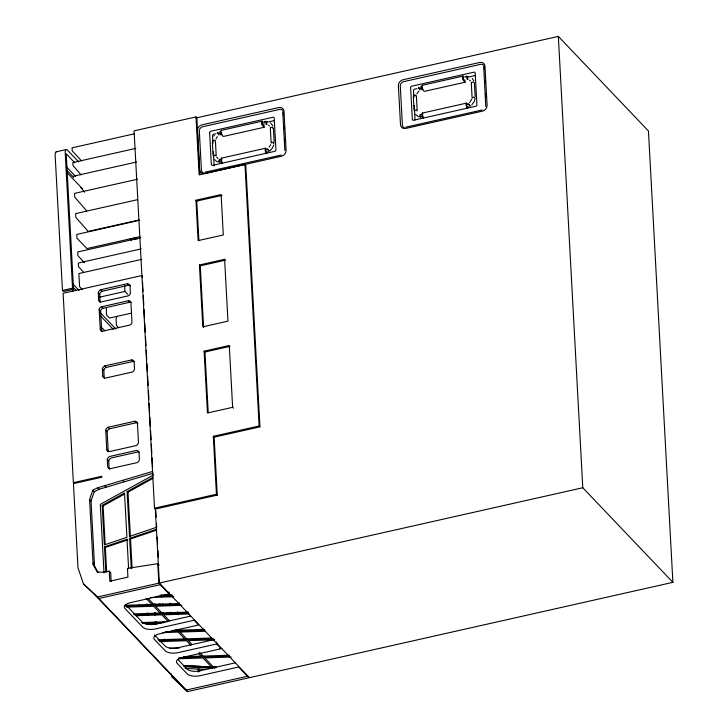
<?xml version="1.0" encoding="UTF-8"?>
<svg xmlns="http://www.w3.org/2000/svg" width="728" height="728" viewBox="0 0 728 728"><rect width="100%" height="100%" fill="white"/><g stroke="black" fill="none" stroke-linecap="round" stroke-linejoin="round"><path stroke-width="1.09" d="M485.758 106.425L483.729 66.539M266.703 151.679C265.811 153.908 264.71 147.347 266.33 149.731M467.695 106.588C466.985 108.7 465.583 102.994 467.158 104.341M475.047 98.917L474.155 101.674L471.762 104.896M265.911 122.632L266.466 121.449L267.276 122.004M466.903 77.541L467.449 76.349L468.259 76.913M273.855 144.945L272.126 148.476L270.006 150.641M471.844 98.981L469.633 102.603M111.184 581.608L110.702 572.681L109.264 571.171L102.33 572.244L97.224 572.008L93.102 564.464L89.58 499.435L92.793 490.235L97.752 487.742L152.789 471.407M98.144 572.572L94.54 565.975L91.018 500.946L94.231 491.746L99.19 489.252L153.153 473.236M219.401 159.914L219.337 162.098L220.384 161.898M420.384 114.824L420.329 117.008L421.366 116.799M263.163 124.925C261.953 126.135 261.416 120.448 262.826 122.686M465.01 76.795L466.721 76.158M464.146 79.825C462.935 81.045 462.407 75.357 463.809 77.596M219.155 159.887L218.901 161.762M420.138 114.797L419.892 116.671M215.861 139.066L217.353 136.627M270.643 144.736L269.16 147.174M416.844 93.967L418.846 91.009M216.143 156.074C216.598 154.154 211.63 155.574 213.795 156.675M270.37 127.728L270.388 128.319M417.126 110.984C417.572 109.291 413.176 110.119 414.487 111.466M471.353 82.637L471.371 83.229M116.817 316.325L116.08 318.882L116.434 325.343L118.7 327.727M475.047 98.153L473.782 97.17L472.062 97.825M220.102 161.862L219.01 162.053M421.084 116.771L419.992 116.962M213.814 136.154L214.378 135.326M219.328 159.614L220.438 159.714M267.176 124.188C265.383 125.389 266.048 120.247 267.504 121.749M420.32 114.523L421.43 114.624M468.159 79.088L467.048 78.997M220.493 134.589C224.169 133.734 220.366 135.554 220.038 133.697A1.629 0.519 77.3 0 1 219.883 131.722A1.629 0.519 77.3 0 1 220.657 132.187M265.738 121.248L264.109 121.685L264.027 122.932M421.485 89.489C425.161 88.643 421.348 90.463 421.021 88.607A1.629 0.519 77.3 0 1 420.866 86.632A1.629 0.519 77.3 0 1 421.639 87.087M423.387 117.026L422.804 116.771M215.133 141.359L215.424 140.886L214.46 140.313M416.125 96.269L416.416 95.796L415.451 95.222M270.561 127.527L273 127.245L272.754 128.365M471.544 82.437L473.346 81.982L474.31 82.683M153.663 474.874L100.291 504.349L104.004 572.936M102.193 505.341L124.506 493.02L126.909 537.31L104.341 544.926L102.193 505.341L103.094 505.915L105.178 544.362M127.091 491.591L127.992 492.164L130.421 537L129.52 536.427L127.091 491.591L152.962 477.313M103.094 505.915L124.433 494.13M127.992 492.164L152.862 478.423M266.767 124.342L266.066 124.088M219.738 159.459L220.247 159.696M467.749 79.252C466.384 79.297 467.258 75.348 468.486 76.649M420.729 114.36L421.23 114.605M129.52 536.427L156.693 527.263L156.511 523.896M104.45 546.874L127.009 539.257L127.91 539.83L105.342 547.438L104.45 546.874L105.797 571.744M131.268 568.641L129.63 538.374L156.802 529.211M129.63 538.374L130.521 538.947L156.657 530.13M199.909 174.611L196.833 117.781L196.005 116.917L134.079 130.858L154.518 508.19L155.337 509.054L217.263 495.113L214.132 437.173L213.304 436.318L259.123 425.998L259.941 426.863L214.132 437.173M195.868 118L558.34 36.4L648.448 130.994L672.89 582.336L249.449 677.659L159.341 583.064L155.292 508.217M133.897 133.916L72.072 147.839L72.236 150.905L81.527 160.87M56.22 151.815L66.293 149.549M135.799 148.394L72.864 162.562L73.037 165.629L81.181 174.911M221.23 130.385L262.007 121.203M422.213 85.294L462.999 76.112M216.034 133.734L213.568 134.298A1.42 1.183 -43.6 0 0 212.494 135.645L212.922 143.744M267.913 122.049L274.529 120.557M417.026 88.634L414.55 89.207A1.42 1.183 -43.6 0 0 413.486 90.554L413.841 97.534M468.896 76.959L475.52 75.466M220.038 133.697L221.421 133.388L221.722 134.052L220.329 134.371M421.021 88.607L422.549 88.661L421.166 88.971M220.174 134.07L221.567 133.752M421.321 89.28L422.704 88.962M263.9 123.96L264.082 127.309L223.305 136.491L221.922 135.044A2.493 0.792 77.3 0 1 220.866 131.823A2.493 0.792 77.3 0 1 221.685 130.585M464.946 79.989L465.074 82.218L424.288 91.4L422.913 89.953A2.493 0.792 77.3 0 1 421.849 86.732A2.493 0.792 77.3 0 1 422.668 85.485M73.601 176.185L136.546 162.016M221.321 158.176L265.511 148.23M422.313 113.086L466.493 103.139M137.474 179.234L74.538 193.402L74.738 197.17L86.705 210.92M204.786 172.263L281.236 155.055M405.769 127.172L482.218 109.964M259.941 426.863L245.782 165.411L244.963 164.546L199.144 174.857L196.005 116.917M137.465 199.681L75.63 213.604L75.839 217.372L88.197 231.422L138.993 219.993M195.932 200.227L221.112 194.558L223.296 234.971L198.125 240.631L195.932 200.227L196.751 201.083L198.881 240.376M196.751 201.083L221.931 195.413M139.694 220.266L76.758 234.434L76.959 238.202L86.905 248.576L139.903 236.646M140.641 237.792L77.705 251.961L77.914 255.728L84.421 262.753M141.241 248.867L78.305 263.036L78.515 266.812L83.283 271.826M141.814 259.35L78.879 273.519L79.589 286.659L82.355 289.571M62.462 290.454L72.536 288.188L73.546 289.244L63.473 291.509L62.462 290.454L55.11 154.618A7.353 2.339 77.3 0 1 56.666 151.806M199.445 264.974L224.615 259.314L225.434 260.169L200.264 265.838L199.445 264.974L202.793 326.808L227.964 321.148L224.615 259.314M100.646 289.744L127.336 283.738A3.676 3.076 -43.6 0 1 129.984 285.604L130.376 292.911A2.721 2.275 -43.6 0 1 127.992 295.905L101.31 301.911A2.721 2.275 -43.6 0 1 98.662 300.045L98.262 292.747A3.676 3.076 -43.6 0 1 100.646 289.744L102.084 291.255L128.774 285.24A3.676 3.076 -43.6 0 1 130.658 285.931M98.862 297.324L125.362 291.355M101.574 306.779L128.255 300.773A2.721 2.275 -43.6 0 1 130.904 302.648L131.959 322.122A2.721 2.275 -43.6 0 1 129.575 325.125L102.894 331.131A2.721 2.275 -43.6 0 1 100.246 329.256L99.19 309.782A2.721 2.275 -43.6 0 1 101.574 306.779L103.012 308.29L129.693 302.284A2.721 2.275 -43.6 0 1 131.513 302.593M131.586 313.095L109.5 318.063L106.425 314.833L106.379 308.29M232.632 407.325L207.453 412.985L204.104 351.16L229.284 345.491L232.632 407.325L233.451 408.181M204.104 351.16L204.932 352.015L230.103 346.346M108.099 427.263L134.78 421.257A3.676 3.076 -43.6 0 1 137.428 423.123L138.484 442.597A3.676 3.076 -43.6 0 1 136.1 445.6L109.418 451.606A3.676 3.076 -43.6 0 1 106.77 449.74L105.715 430.266A3.676 3.076 -43.6 0 1 108.099 427.263L109.537 428.774L136.218 422.759A3.676 3.076 -43.6 0 1 137.883 423.268M154.518 508.19L216.444 494.248L217.263 495.113M142.297 277.732L142.178 275.466L63.127 293.266L73.382 482.655L101.765 476.267L101.811 477.24L73.437 483.629L77.996 567.858L83.456 583.883L97.415 597.005L158.841 583.173L169.105 593.948L130.904 602.547A9.819 4.368 -3.1 0 0 125.234 608.799L142.479 626.899A9.819 4.368 -3.1 0 0 155.938 628.837L194.149 620.238L198.662 624.979L160.46 633.578A9.819 4.368 -3.1 0 0 154.791 639.83L165.056 650.605A9.819 4.368 -3.1 0 0 178.524 652.543L216.726 643.943L221.239 648.684L183.037 657.284A9.819 4.368 -3.1 0 0 177.368 663.527L187.014 673.655A9.819 4.368 -3.1 0 0 200.482 675.602L238.684 666.994L248.949 677.768L187.524 691.6L172.127 676.967L171.035 673.764M159.341 583.064L582.782 487.742L672.89 582.336M160.278 584.684L98.853 598.507L83.456 583.883M190.609 616.106L155.674 623.969A9.819 4.368 -3.1 0 1 142.215 622.03L125.753 604.75M214.278 639.566L178.26 647.674A9.819 4.368 -3.1 0 1 164.792 645.736L154.527 634.962M235.153 662.862L200.218 670.734A9.819 4.368 -3.1 0 1 186.75 668.786L177.85 659.441M247.511 676.266L186.086 690.089L172.127 676.967M104.777 365.911L131.768 359.923A3.676 3.076 -43.6 0 1 134.107 361.771L134.507 369.078A3.676 3.076 -43.6 0 1 132.123 372.081L105.433 378.087A3.676 3.076 -43.6 0 1 102.785 376.221L102.393 368.914A3.676 3.076 -43.6 0 1 104.777 365.911L106.215 367.422L133.206 361.434A3.676 3.076 -43.6 0 1 134.316 361.771M273.228 143.553C276.067 142.852 270.771 141.187 271.189 143.088M159.223 565.21L157.785 563.7L127.464 568.368L127.937 577.131L109.81 581.217L109.264 571.171M160.679 595.249L171.881 594.876M156.374 596.387L172.7 595.741M150.587 597.461L173.719 596.705M125.18 605.305L178.97 603.539M125.999 606.169L179.798 604.395M126.135 606.269L152.807 605.396L146.155 598.407M180.007 604.495L154.673 605.332L148.021 598.352M126.963 607.134L153.626 606.251L161.015 614.013L135.463 614.851M181.927 605.323L155.492 606.197L162.881 613.95L188.215 613.113M133.388 613.932L188.306 612.121M134.216 614.787L159.987 613.941M162.226 613.868L188.006 613.012M136.282 615.715L161.844 614.869L167.749 621.075M189.034 613.977L163.709 614.814L169.615 621.02M141.605 622.549L167.376 621.694M143.543 623.368L163.718 622.704M142.561 623.514L161.452 622.886M146.71 624.26L157.83 623.896M172.227 630.43L204.723 629.356M171.926 631.331L204.422 630.257M165.22 631.649L177.441 631.249L175.967 629.702M204.641 630.357L179.306 631.185L177.823 629.638M162.708 632.623L178.26 632.113L185.649 639.866M205.46 631.212L180.125 632.05L187.515 639.812M158.022 639.785L211.812 638.01M158.841 640.649L213.95 638.938M159.805 641.614L186.468 640.731L190.909 645.39M214.769 639.794L188.334 640.667L192.028 644.553M169.597 648.293L179.679 647.966M219.674 648.53L221.876 648.457M183.411 656.729L229.356 655.218M178.733 657.875L229.265 656.21M178.442 658.776L202.894 657.966L212.512 668.067L184.384 666.739M231.195 657.038L204.759 657.912L214.523 668.168M188.161 665.756L200.528 666.338M203.895 666.502L216.262 667.085M183.401 665.692L216.198 667.239M183.975 666.247L215.452 667.731M185.149 668.44L206.552 669.46M132.896 361.416L131.768 359.923M415.06 95.15L413.431 95.468L413.95 96.278M214.068 140.24L212.449 140.559L212.967 141.369M465.21 76.495L465.665 76.84M421.639 89.608L421.894 89.526A1.629 0.519 77.3 0 0 421.894 87.861M422.659 113.95L422.649 116.471M264.228 121.594L264.683 121.931M220.648 134.707L220.912 134.616A1.629 0.519 77.3 0 0 220.912 132.951M221.667 159.05L221.667 161.561M418.591 116.789L415.67 114.551M217.608 161.88L215.907 160.87M135.626 238.147L137.128 239.03M469.596 80.189L470.434 81.026M270.598 122.932L272.818 125.862M268.605 125.28L269.442 126.117M217.899 158.522L216.726 157.193M418.536 87.651L419.992 89.935M465.074 82.218L463.691 80.772A2.493 0.792 77.3 0 1 462.635 77.55A2.493 0.792 77.3 0 1 463.454 76.303M264.082 127.309L262.708 125.862A2.493 0.792 77.3 0 1 261.643 122.641A2.493 0.792 77.3 0 1 262.462 121.403M78.697 161.944L66.967 149.631A7.353 2.339 77.3 0 0 65.174 152.343L72.536 288.188M74.784 162.744L66.203 153.744L73.546 289.244M66.266 166.648L75.621 176.467M134.098 237.847L135.654 239.485M66.776 170.179L73.683 177.432M66.83 172.39L82.455 188.789M130.103 238.811L131.659 240.449M127.336 283.738L128.774 285.24M127.837 294.312L124.761 291.073L124.725 285.631M128.255 300.773L129.693 302.284M98.262 292.747L99.7 294.249L100.1 301.556A2.721 2.275 -43.6 0 0 100.337 302.448M98.662 300.045L100.1 301.556M99.19 309.782L100.628 311.293L101.674 330.767A2.721 2.275 -43.6 0 0 101.92 331.659M72.873 283.911L79.115 290.472M100.209 312.612L115.834 329.02M73.61 287.697L75.949 290.144M100.855 316.289L113.304 329.356M100.246 329.256L101.674 330.767M102.393 368.914L103.822 370.425L104.222 377.723A3.676 3.076 -43.6 0 0 104.45 378.251M102.785 376.221L104.222 377.723M134.78 421.257L136.218 422.759M105.715 430.266L107.153 431.768L108.199 451.242A3.676 3.076 -43.6 0 0 108.436 451.769M106.77 449.74L108.199 451.242M107.298 459.477L107.689 466.775A3.676 3.076 -43.6 0 0 110.338 468.65L137.028 462.635A3.676 3.076 -43.6 0 0 139.412 459.641L139.012 452.334A3.676 3.076 -43.6 0 0 136.363 450.468L109.682 456.474A3.676 3.076 -43.6 0 0 107.298 459.477L108.727 460.988L109.127 468.286A3.676 3.076 -43.6 0 0 109.691 469.269M122.695 480.344L124.133 481.845M104.641 485.703L106.07 487.205M97.752 487.742L99.19 489.252M92.793 490.235L94.231 491.746M89.58 499.435L91.018 500.946M159.769 603.712L161.243 605.259M167.977 612.33L169.451 613.877M158.258 604.049L159.869 605.66M166.603 612.721L168.077 614.277M199.499 652.388L203.94 657.047M198.38 653.225L202.075 657.111M93.011 562.826L94.449 564.337M93.102 564.464L94.54 565.975M125.398 605.405L126.872 606.952M97.415 597.005L187.524 691.6M94.622 594.539L181.854 686.113M472.235 78.415L473.81 80.772M214.678 159.641L215.251 160.297M469.76 105.76L470.17 106.133L469.942 105.46M268.778 150.851L269.178 151.233L268.96 150.559M217.727 132.951L217.326 132.578L219.01 135.026M419.037 87.669L418.627 87.296L418.955 88.334M218.054 132.76L217.636 132.387L217.963 133.433M80.972 187.724L84.575 192.174M469.551 105.487L468.568 103.895M268.568 150.578L267.586 148.985M468.332 104.031L469.806 105.897M267.349 149.122L268.823 150.987M422.413 88.297L422.176 87.078M221.421 133.388L221.185 132.168M484.284 66.685L484.466 69.406M558.34 36.4L582.782 487.742M485.066 80.517L485.185 82.737M485.785 93.839L485.967 97.179M474.401 83.392L475.12 96.715M471.335 83.711L472.053 96.997M416.416 96.478L417.135 109.764M414.268 105.378L415.06 119.947M413.34 96.733L414.068 110.055M283.356 112.285L283.538 115.615M284.138 126.718L284.257 128.938M284.803 138.939L284.985 142.269M282.746 111.639L284.848 150.505M273.419 128.483L274.137 141.805M270.352 128.801L271.071 142.087M244.963 164.546L259.123 425.998M215.433 141.569L216.152 154.855M213.34 151.588L214.132 166.157M212.358 141.823L213.077 155.146M213.304 436.318L216.444 494.248M200.264 265.838L203.613 327.673M204.932 352.015L208.217 412.731M216.616 641.996L216.726 643.943M199.554 669.114L199.681 671.353M198.18 668.723L198.362 672.071M179.143 602.675L179.261 604.932M180.608 629.702L180.726 631.94M177.905 612.184L178.023 614.423M178.861 629.82L178.979 632.059M177.596 612.011L177.714 614.259M170.343 603.184L170.47 605.432M170.834 612.157L170.953 614.396M168.996 592L169.105 593.948M169.096 594.485L169.224 596.723M169.588 603.448L169.706 605.687M162.617 603.539L162.744 605.778M163.09 612.202L163.208 614.45M164.546 639.102L164.665 641.35M161.379 594.831L161.498 597.069M155.783 510.428L156.147 517.162M157.221 537.064L157.594 543.798M157.958 550.532L158.322 557.266M142.542 282.264L143.034 291.327M143.279 295.85L143.771 304.914M144.017 309.446L144.508 318.509M144.754 323.041L145.245 332.095M145.491 336.627L145.982 345.691M146.228 350.223L146.719 359.277M146.956 363.809L147.393 371.735M147.638 376.267L148.13 385.33M148.43 390.991L148.858 398.926M149.103 403.449L149.595 412.512M149.841 417.044L150.332 426.108M150.578 430.639L151.069 439.694M151.315 444.226L151.806 453.289M152.052 457.821L152.543 466.875M157.785 563.7L158.841 583.173M154.882 603.585L155 605.832M155.364 612.557L155.483 614.796M155.856 621.521L155.974 623.76M154.609 612.812L154.727 615.051M155.091 621.776L155.21 624.023M147.156 603.931L147.274 606.178M147.638 612.903L147.766 615.142M146.392 604.195L146.519 606.433M139.43 604.276L139.548 606.524M130.521 538.947L132.105 568.086M127.009 539.257L128.61 568.786M105.342 547.438L106.688 572.317M100.628 311.293A2.721 2.275 -43.6 0 1 103.012 308.29M139.467 452.488A3.676 3.076 -43.6 0 0 137.801 451.979L111.12 457.985A3.676 3.076 -43.6 0 0 108.727 460.988M107.153 431.768A3.676 3.076 -43.6 0 1 109.537 428.774M99.7 294.249A3.676 3.076 -43.6 0 1 102.084 291.255M103.822 370.425A3.676 3.076 -43.6 0 1 106.215 367.422M104.968 330.703A534.643 237.719 -3.1 0 1 101.055 326.954M73.009 291.291A534.643 237.719 -3.1 0 1 71.972 289.462M203.449 172.855A4.077 3.413 -43.6 0 1 201.447 170.589L199.29 130.685A4.077 3.413 -43.6 0 1 202.366 126.818L279.88 109.364A4.077 3.413 -43.6 0 1 282.746 110.529M222.486 163.072A2.521 0.801 77.3 0 1 221.021 160.242A2.521 0.801 77.3 0 1 221.785 158.367M267.039 151.679A2.521 0.801 77.3 0 1 265.966 152.598A2.521 0.801 77.3 0 1 265.201 148.685A2.521 0.801 77.3 0 1 266.675 149.786M404.431 127.764A4.077 3.413 -43.6 0 1 402.429 125.498L400.273 85.595A4.077 3.413 -43.6 0 1 403.348 81.718L480.862 64.273A4.077 3.413 -43.6 0 1 483.738 65.438M423.469 117.982A2.521 0.801 77.3 0 1 422.003 115.151A2.521 0.801 77.3 0 1 422.768 113.277M468.022 106.579A2.521 0.801 77.3 0 1 466.948 107.507A2.521 0.801 77.3 0 1 466.193 103.594A2.521 0.801 77.3 0 1 467.658 104.695M209.628 132.632L211.347 164.51A1.42 1.183 -43.6 0 0 212.54 165.347L274.875 151.315A1.42 1.183 -43.6 0 0 275.939 149.968L274.21 118.091A1.42 1.183 -43.6 0 0 273.027 117.254L210.692 131.286A1.42 1.183 -43.6 0 0 209.628 132.632M410.61 87.542L412.339 119.419A1.42 1.183 -43.6 0 0 413.522 120.257L475.857 106.224A1.42 1.183 -43.6 0 0 476.922 104.877L475.202 73A1.42 1.183 -43.6 0 0 474.01 72.163L411.684 86.195A1.42 1.183 -43.6 0 0 410.61 87.542M278.706 107.571L202.175 124.807A5.442 4.559 -43.6 0 0 197.397 130.803L199.508 169.761A5.442 4.559 -43.6 0 0 204.805 173.492L281.336 156.265A5.442 4.559 -43.6 0 0 286.113 150.259L284.002 111.311A5.442 4.559 -43.6 0 0 278.706 107.571M479.688 62.481L403.157 79.716A5.442 4.559 -43.6 0 0 398.389 85.713L400.5 124.661A5.442 4.559 -43.6 0 0 405.796 128.401L482.327 111.175A5.442 4.559 -43.6 0 0 487.096 105.169L484.985 66.221A5.442 4.559 -43.6 0 0 479.688 62.481"/></g></svg>
